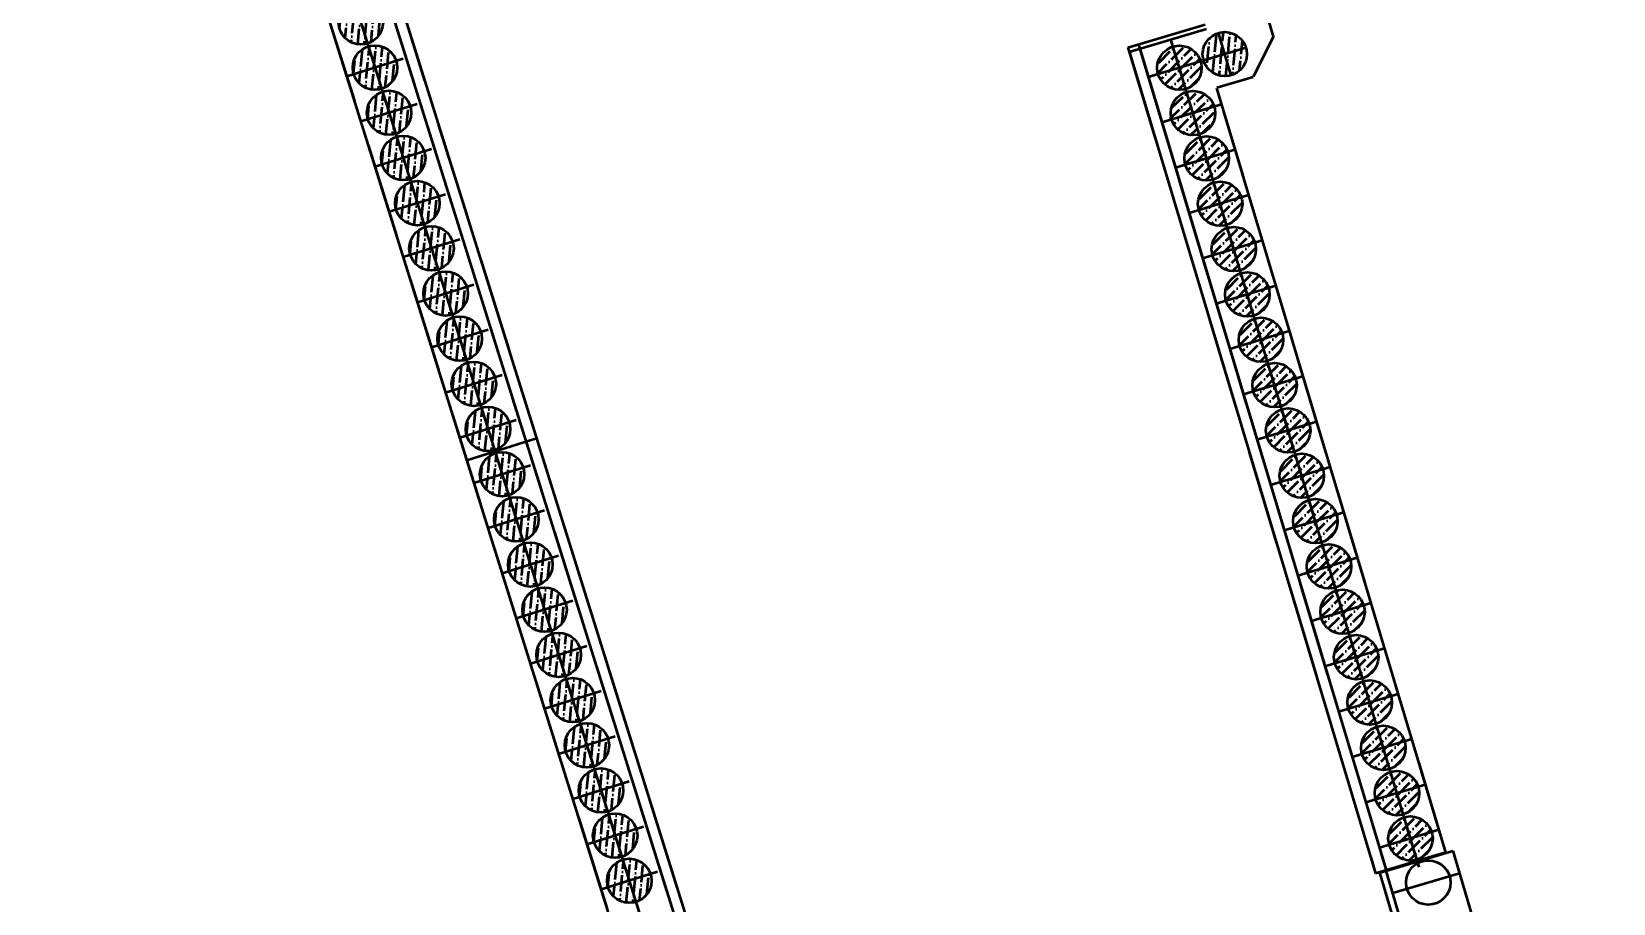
# Model space of a CAD drawing. Extents: x 9773 to 10136, y 10676 to 11757.
# Drawn here: x 10073.3 to 10126.7, y 10720.4 to 10749.9 of the extents above; entities that cross this region are included whole.
import ezdxf

# ---------------------------------------------------------------- set-up
doc = ezdxf.new("R2010")
doc.units = 0
for name, pattern in [('CONTI', [0]), ('DASHDOT', [1, 0.5, -0.25, 0, -0.25]), ('HIDDEN2', [4.7625, 3.175, -1.5875])]:
    doc.linetypes.add(name, pattern=pattern)
for name, color, linetype, lineweight in [('HATCH', 8, 'Continuous', 0), ('OSI', 3, 'DASHDOT', 9), ('SIZE', 142, 'Continuous', 9), ('ПС', 5, 'Continuous', 40)]:
    doc.layers.add(name, color=color, linetype=linetype, lineweight=lineweight)
doc.layers.add('HIDDEN', color=6, linetype='HIDDEN2')
doc.layers.add('PILE_HID', color=40, linetype='CONTI')
pattern_1 = [(84.5248107, (349.17557, -349.25795), (-0.1841256505, 0.408368934), [0.555625, -0.111125, 0, -0.111125])]
pattern_2 = [(84.5248107, (349.65302, -350.78505), (-0.1841256505, 0.408368934), [0.555625, -0.111125, 0, -0.111125])]
pattern_3 = [(84.5248107, (350.13048, -352.31216), (-0.1841256505, 0.408368934), [0.555625, -0.111125, 0, -0.111125])]
pattern_4 = [(84.5248107, (350.60793, -353.83926), (-0.1841256505, 0.408368934), [0.555625, -0.111125, 0, -0.111125])]
pattern_5 = [(84.5248107, (351.08538, -355.36636), (-0.1841256505, 0.408368934), [0.555625, -0.111125, 0, -0.111125])]
pattern_6 = [(84.5248107, (351.56284, -356.89346), (-0.1841256505, 0.408368934), [0.555625, -0.111125, 0, -0.111125])]
pattern_7 = [(84.5248107, (352.0403, -358.42056), (-0.1841256505, 0.408368934), [0.555625, -0.111125, 0, -0.111125])]
pattern_8 = [(84.5248107, (352.51774, -359.94766), (-0.1841256505, 0.408368934), [0.555625, -0.111125, 0, -0.111125])]
pattern_9 = [(84.5248107, (352.9952, -361.47476), (-0.1841256505, 0.408368934), [0.555625, -0.111125, 0, -0.111125])]
pattern_10 = [(84.5248107, (353.47265, -363.00187), (-0.1841256505, 0.408368934), [0.555625, -0.111125, 0, -0.111125])]
pattern_11 = [(84.5248107, (353.9501, -364.52897), (-0.1841256505, 0.408368934), [0.555625, -0.111125, 0, -0.111125])]
pattern_12 = [(84.5248107, (354.42755, -366.05607), (-0.1841256505, 0.408368934), [0.555625, -0.111125, 0, -0.111125])]
pattern_13 = [(84.5248107, (354.905, -367.58317), (-0.1841256505, 0.408368934), [0.555625, -0.111125, 0, -0.111125])]
pattern_14 = [(84.5248107, (355.38246, -369.11027), (-0.1841256505, 0.408368934), [0.555625, -0.111125, 0, -0.111125])]
pattern_15 = [(84.5248107, (355.85991, -370.63737), (-0.1841256505, 0.408368934), [0.555625, -0.111125, 0, -0.111125])]
pattern_16 = [(84.5248107, (356.33737, -372.16447), (-0.1841256505, 0.408368934), [0.555625, -0.111125, 0, -0.111125])]
pattern_17 = [(84.5248107, (356.81482, -373.69157), (-0.1841256505, 0.408368934), [0.555625, -0.111125, 0, -0.111125])]
pattern_18 = [(84.5248107, (357.29227, -375.21868), (-0.1841256505, 0.408368934), [0.555625, -0.111125, 0, -0.111125])]
pattern_19 = [(84.5248107, (357.76972, -376.74578), (-0.1841256505, 0.408368934), [0.555625, -0.111125, 0, -0.111125])]
pattern_20 = [(84.5248107, (358.24718, -378.27288), (-0.1841256505, 0.408368934), [0.555625, -0.111125, 0, -0.111125])]
pattern_21 = [(84.6902143, (9541.24557, -4174.13032), (-0.1853037764, 0.4078356922), [0.555625, -0.111125, 0, -0.111125])]
pattern_22 = [(45.1810139, (167.87268, -402.87476), (0.1164999106, 0.4325450407), [0.555625, -0.111125, 0, -0.111125])]
pattern_23 = [(45.1810139, (171.5477, -415.13584), (0.1164999106, 0.4325450407), [0.555625, -0.111125, 0, -0.111125])]
pattern_24 = [(45.1810139, (172.92584, -419.73375), (0.1164999106, 0.4325450407), [0.555625, -0.111125, 0, -0.111125])]

# ---------------------------------------------------------------- blocks, each defined once
blk = doc.blocks.new('45245242')
at = {"layer": 'HATCH', "lineweight": 50}
h = blk.add_hatch(dxfattribs=at)
h.set_pattern_fill('ANSI36', color=5, scale=0.07, angle=39.5248)
h.set_pattern_definition(pattern_1)
edge = h.paths.add_edge_path()
edge.add_arc((10084.424, 10750.218), 0.75, 0, 360)
h = blk.add_hatch(dxfattribs=at)
h.set_pattern_fill('ANSI36', color=5, scale=0.07, angle=39.5248)
h.set_pattern_definition(pattern_2)
edge = h.paths.add_edge_path()
edge.add_arc((10084.901, 10748.691), 0.75, 0, 360)
h = blk.add_hatch(dxfattribs=at)
h.set_pattern_fill('ANSI36', color=5, scale=0.07, angle=0.181)
h.set_pattern_definition([(45.1810139, (166.49454, -398.27685), (0.1164999106, 0.4325450407), [0.555625, -0.111125, 0, -0.111125])])
h.paths.add_polyline_path([(10111.802, 10749.383, 0.306578), (10111.333, 10748.685, 0.095507), (10111.387, 10748.406), (10112.083, 10748.687)])
h.paths.add_polyline_path([(10111.802, 10749.383), (10112.083, 10748.687), (10112.778, 10748.968, 0.414214)])
h.paths.add_polyline_path([(10112.833, 10748.69, 0.095507), (10112.778, 10748.968), (10112.083, 10748.687), (10112.364, 10747.992, 0.306578)])
h.paths.add_polyline_path([(10112.083, 10748.687), (10111.387, 10748.406, 0.414214), (10112.364, 10747.992)])
h = blk.add_hatch(dxfattribs=at)
h.set_pattern_fill('ANSI36', color=5, scale=0.07, angle=39.6902)
h.set_pattern_definition(pattern_21)
h.paths.add_polyline_path([(10113.385, 10749.86, -0.306578), (10114.193, 10749.626, -0.095507), (10114.329, 10749.377), (10113.615, 10749.147)])
h.paths.add_polyline_path([(10113.385, 10749.86), (10113.615, 10749.147), (10112.902, 10748.916, -0.414214)])
h.paths.add_polyline_path([(10113.038, 10748.668, -0.095507), (10112.902, 10748.916), (10113.615, 10749.147), (10113.846, 10748.433, -0.306578)])
h.paths.add_polyline_path([(10113.615, 10749.147), (10114.329, 10749.377, -0.414214), (10113.846, 10748.433)])
h = blk.add_hatch(dxfattribs=at)
h.set_pattern_fill('ANSI36', color=5, scale=0.07, angle=39.5248)
h.set_pattern_definition(pattern_3)
edge = h.paths.add_edge_path()
edge.add_arc((10085.379, 10747.164), 0.75, 0, 360)
h = blk.add_hatch(dxfattribs=at)
h.set_pattern_fill('ANSI36', color=5, scale=0.07, angle=-0.6982)
h.set_pattern_definition([(44.3017775, (-2.9632, -245.89346), (0.1231235838, 0.430706425), [0.555625, -0.111125, 0, -0.111125])])
h.paths.add_polyline_path([(10112.234, 10747.843, 0.306578), (10111.754, 10747.153, 0.095507), (10111.804, 10746.873), (10112.504, 10747.143)])
h.paths.add_polyline_path([(10112.234, 10747.843), (10112.504, 10747.143), (10113.203, 10747.414, 0.414214)])
h.paths.add_polyline_path([(10113.254, 10747.134, 0.095507), (10113.203, 10747.414), (10112.504, 10747.143), (10112.774, 10746.444, 0.306578)])
h.paths.add_polyline_path([(10112.504, 10747.143), (10111.804, 10746.873, 0.414214), (10112.774, 10746.444)])
h = blk.add_hatch(dxfattribs=at)
h.set_pattern_fill('ANSI36', color=5, scale=0.07, angle=39.5248)
h.set_pattern_definition(pattern_4)
edge = h.paths.add_edge_path()
edge.add_arc((10085.856, 10745.637), 0.75, 0, 360)
h = blk.add_hatch(dxfattribs=at)
h.set_pattern_fill('ANSI36', color=5, scale=0.07, angle=0.181)
h.set_pattern_definition([(45.1810139, (167.4133, -401.34212), (0.1164999106, 0.4325450407), [0.555625, -0.111125, 0, -0.111125])])
h.paths.add_polyline_path([(10112.721, 10746.317, 0.306578), (10112.252, 10745.62, 0.095507), (10112.306, 10745.341), (10113.002, 10745.622)])
h.paths.add_polyline_path([(10112.721, 10746.317), (10113.002, 10745.622), (10113.697, 10745.903, 0.414214)])
h.paths.add_polyline_path([(10113.752, 10745.624, 0.095507), (10113.697, 10745.903), (10113.002, 10745.622), (10113.283, 10744.927, 0.306578)])
h.paths.add_polyline_path([(10113.002, 10745.622), (10112.306, 10745.341, 0.414214), (10113.283, 10744.927)])
h = blk.add_hatch(dxfattribs=at)
h.set_pattern_fill('ANSI36', color=5, scale=0.07, angle=39.5248)
h.set_pattern_definition(pattern_5)
edge = h.paths.add_edge_path()
edge.add_arc((10086.334, 10744.109), 0.75, 0, 360)
h = blk.add_hatch(dxfattribs=at)
h.set_pattern_fill('ANSI36', color=5, scale=0.07, angle=0.181)
h.set_pattern_definition(pattern_22)
h.paths.add_polyline_path([(10113.18, 10744.785, 0.306578), (10112.711, 10744.087, 0.095507), (10112.766, 10743.808), (10113.461, 10744.089)])
h.paths.add_polyline_path([(10113.18, 10744.785), (10113.461, 10744.089), (10114.156, 10744.37, 0.414214)])
h.paths.add_polyline_path([(10114.211, 10744.092, 0.095507), (10114.156, 10744.37), (10113.461, 10744.089), (10113.742, 10743.394, 0.306578)])
h.paths.add_polyline_path([(10113.461, 10744.089), (10112.766, 10743.808, 0.414214), (10113.742, 10743.394)])
h = blk.add_hatch(dxfattribs=at)
h.set_pattern_fill('ANSI36', color=5, scale=0.07, angle=39.5248)
h.set_pattern_definition(pattern_6)
edge = h.paths.add_edge_path()
edge.add_arc((10086.811, 10742.582), 0.75, 0, 360)
h = blk.add_hatch(dxfattribs=at)
h.set_pattern_fill('ANSI36', color=5, scale=0.07, angle=0.181)
h.set_pattern_definition([(45.1810139, (168.33206, -404.4074), (0.1164999106, 0.4325450407), [0.555625, -0.111125, 0, -0.111125])])
h.paths.add_polyline_path([(10113.639, 10743.252, 0.306578), (10113.17, 10742.554, 0.095507), (10113.225, 10742.276), (10113.92, 10742.557)])
h.paths.add_polyline_path([(10113.639, 10743.252), (10113.92, 10742.557), (10114.616, 10742.838, 0.414214)])
h.paths.add_polyline_path([(10114.67, 10742.559, 0.095507), (10114.616, 10742.838), (10113.92, 10742.557), (10114.201, 10741.861, 0.306578)])
h.paths.add_polyline_path([(10113.92, 10742.557), (10113.225, 10742.276, 0.414214), (10114.201, 10741.861)])
h = blk.add_hatch(dxfattribs=at)
h.set_pattern_fill('ANSI36', color=5, scale=0.07, angle=39.5248)
h.set_pattern_definition(pattern_7)
edge = h.paths.add_edge_path()
edge.add_arc((10087.288, 10741.055), 0.75, 0, 360)
h = blk.add_hatch(dxfattribs=at)
h.set_pattern_fill('ANSI36', color=5, scale=0.07, angle=0.181)
h.set_pattern_definition([(45.1810139, (168.79145, -405.94002), (0.1164999106, 0.4325450407), [0.555625, -0.111125, 0, -0.111125])])
h.paths.add_polyline_path([(10114.099, 10741.719, 0.306578), (10113.63, 10741.022, 0.095507), (10113.684, 10740.743), (10114.38, 10741.024)])
h.paths.add_polyline_path([(10114.099, 10741.719), (10114.38, 10741.024), (10115.075, 10741.305, 0.414214)])
h.paths.add_polyline_path([(10115.13, 10741.026, 0.095507), (10115.075, 10741.305), (10114.38, 10741.024), (10114.661, 10740.329, 0.306578)])
h.paths.add_polyline_path([(10114.38, 10741.024), (10113.684, 10740.743, 0.414214), (10114.661, 10740.329)])
h = blk.add_hatch(dxfattribs=at)
h.set_pattern_fill('ANSI36', color=5, scale=0.07, angle=39.5248)
h.set_pattern_definition(pattern_8)
edge = h.paths.add_edge_path()
edge.add_arc((10087.766, 10739.528), 0.75, 0, 360)
h = blk.add_hatch(dxfattribs=at)
h.set_pattern_fill('ANSI36', color=5, scale=0.07, angle=0.181)
h.set_pattern_definition([(45.1810139, (169.2508, -407.47266), (0.1164999106, 0.4325450407), [0.555625, -0.111125, 0, -0.111125])])
h.paths.add_polyline_path([(10114.558, 10740.187, 0.306578), (10114.089, 10739.489, 0.095507), (10114.144, 10739.21), (10114.839, 10739.491)])
h.paths.add_polyline_path([(10114.558, 10740.187), (10114.839, 10739.491), (10115.534, 10739.772, 0.414214)])
h.paths.add_polyline_path([(10115.589, 10739.494, 0.095507), (10115.534, 10739.772), (10114.839, 10739.491), (10115.12, 10738.796, 0.306578)])
h.paths.add_polyline_path([(10114.839, 10739.491), (10114.144, 10739.21, 0.414214), (10115.12, 10738.796)])
h = blk.add_hatch(dxfattribs=at)
h.set_pattern_fill('ANSI36', color=5, scale=0.07, angle=39.5248)
h.set_pattern_definition(pattern_9)
edge = h.paths.add_edge_path()
edge.add_arc((10088.243, 10738.001), 0.75, 0, 360)
h = blk.add_hatch(dxfattribs=at)
h.set_pattern_fill('ANSI36', color=5, scale=0.07, angle=0.181)
h.set_pattern_definition([(45.1810139, (169.7102, -409.0053), (0.1164999106, 0.4325450407), [0.555625, -0.111125, 0, -0.111125])])
h.paths.add_polyline_path([(10115.017, 10738.654, 0.306578), (10114.548, 10737.956, 0.095507), (10114.603, 10737.678), (10115.298, 10737.959)])
h.paths.add_polyline_path([(10115.017, 10738.654), (10115.298, 10737.959), (10115.994, 10738.24, 0.414214)])
h.paths.add_polyline_path([(10116.048, 10737.961, 0.095507), (10115.994, 10738.24), (10115.298, 10737.959), (10115.579, 10737.263, 0.306578)])
h.paths.add_polyline_path([(10115.298, 10737.959), (10114.603, 10737.678, 0.414214), (10115.579, 10737.263)])
h = blk.add_hatch(dxfattribs=at)
h.set_pattern_fill('ANSI36', color=5, scale=0.07, angle=39.5248)
h.set_pattern_definition(pattern_10)
edge = h.paths.add_edge_path()
edge.add_arc((10088.721, 10736.474), 0.75, 0, 360)
h = blk.add_hatch(dxfattribs=at)
h.set_pattern_fill('ANSI36', color=5, scale=0.07, angle=0.181)
h.set_pattern_definition([(45.1810139, (170.16957, -410.53793), (0.1164999106, 0.4325450407), [0.555625, -0.111125, 0, -0.111125])])
h.paths.add_polyline_path([(10115.477, 10737.122, 0.306578), (10115.008, 10736.424, 0.095507), (10115.062, 10736.145), (10115.758, 10736.426)])
h.paths.add_polyline_path([(10115.477, 10737.122), (10115.758, 10736.426), (10116.453, 10736.707, 0.414214)])
h.paths.add_polyline_path([(10116.508, 10736.429, 0.095507), (10116.453, 10736.707), (10115.758, 10736.426), (10116.039, 10735.731, 0.306578)])
h.paths.add_polyline_path([(10115.758, 10736.426), (10115.062, 10736.145, 0.414214), (10116.039, 10735.731)])
h = blk.add_hatch(dxfattribs=at)
h.set_pattern_fill('ANSI36', color=5, scale=0.07, angle=39.5248)
h.set_pattern_definition(pattern_11)
edge = h.paths.add_edge_path()
edge.add_arc((10089.198, 10734.947), 0.75, 0, 360)
h = blk.add_hatch(dxfattribs=at)
h.set_pattern_fill('ANSI36', color=5, scale=0.07, angle=0.181)
h.set_pattern_definition([(45.1810139, (170.62894, -412.07057), (0.1164999106, 0.4325450407), [0.555625, -0.111125, 0, -0.111125])])
h.paths.add_polyline_path([(10115.936, 10735.589, 0.306578), (10115.467, 10734.891, 0.095507), (10115.522, 10734.613), (10116.217, 10734.894)])
h.paths.add_polyline_path([(10115.936, 10735.589), (10116.217, 10734.894), (10116.913, 10735.174, 0.414214)])
h.paths.add_polyline_path([(10116.967, 10734.896, 0.095507), (10116.913, 10735.174), (10116.217, 10734.894), (10116.498, 10734.198, 0.306578)])
h.paths.add_polyline_path([(10116.217, 10734.894), (10115.522, 10734.613, 0.414214), (10116.498, 10734.198)])
h = blk.add_hatch(dxfattribs=at)
h.set_pattern_fill('ANSI36', color=5, scale=0.07, angle=39.5248)
h.set_pattern_definition(pattern_12)
edge = h.paths.add_edge_path()
edge.add_arc((10089.676, 10733.42), 0.75, 0, 360)
h = blk.add_hatch(dxfattribs=at)
h.set_pattern_fill('ANSI36', color=5, scale=0.07, angle=0.181)
h.set_pattern_definition([(45.1810139, (171.08832, -413.6032), (0.1164999106, 0.4325450407), [0.555625, -0.111125, 0, -0.111125])])
h.paths.add_polyline_path([(10116.396, 10734.056, 0.306578), (10115.927, 10733.358, 0.095507), (10115.981, 10733.08), (10116.677, 10733.361)])
h.paths.add_polyline_path([(10116.396, 10734.056), (10116.677, 10733.361), (10117.372, 10733.642, 0.414214)])
h.paths.add_polyline_path([(10117.427, 10733.363, 0.095507), (10117.372, 10733.642), (10116.677, 10733.361), (10116.958, 10732.665, 0.306578)])
h.paths.add_polyline_path([(10116.677, 10733.361), (10115.981, 10733.08, 0.414214), (10116.958, 10732.665)])
h = blk.add_hatch(dxfattribs=at)
h.set_pattern_fill('ANSI36', color=5, scale=0.07, angle=39.5248)
h.set_pattern_definition(pattern_13)
edge = h.paths.add_edge_path()
edge.add_arc((10090.153, 10731.893), 0.75, 0, 360)
h = blk.add_hatch(dxfattribs=at)
h.set_pattern_fill('ANSI36', color=5, scale=0.07, angle=0.181)
h.set_pattern_definition(pattern_23)
h.paths.add_polyline_path([(10116.855, 10732.524, 0.306578), (10116.386, 10731.826, 0.095507), (10116.441, 10731.547), (10117.136, 10731.828)])
h.paths.add_polyline_path([(10116.855, 10732.524), (10117.136, 10731.828), (10117.831, 10732.109, 0.414214)])
h.paths.add_polyline_path([(10117.886, 10731.831, 0.095507), (10117.831, 10732.109), (10117.136, 10731.828), (10117.417, 10731.133, 0.306578)])
h.paths.add_polyline_path([(10117.136, 10731.828), (10116.441, 10731.547, 0.414214), (10117.417, 10731.133)])
h = blk.add_hatch(dxfattribs=at)
h.set_pattern_fill('ANSI36', color=5, scale=0.07, angle=39.5248)
h.set_pattern_definition(pattern_14)
edge = h.paths.add_edge_path()
edge.add_arc((10090.631, 10730.366), 0.75, 0, 360)
h = blk.add_hatch(dxfattribs=at)
h.set_pattern_fill('ANSI36', color=5, scale=0.07, angle=0.181)
h.set_pattern_definition([(45.1810139, (172.00708, -416.66848), (0.1164999106, 0.4325450407), [0.555625, -0.111125, 0, -0.111125])])
h.paths.add_polyline_path([(10117.314, 10730.991, 0.306578), (10116.845, 10730.293, 0.095507), (10116.9, 10730.015), (10117.595, 10730.296)])
h.paths.add_polyline_path([(10117.314, 10730.991), (10117.595, 10730.296), (10118.291, 10730.577, 0.414214)])
h.paths.add_polyline_path([(10118.345, 10730.298, 0.095507), (10118.291, 10730.577), (10117.595, 10730.296), (10117.876, 10729.6, 0.306578)])
h.paths.add_polyline_path([(10117.595, 10730.296), (10116.9, 10730.015, 0.414214), (10117.876, 10729.6)])
h = blk.add_hatch(dxfattribs=at)
h.set_pattern_fill('ANSI36', color=5, scale=0.07, angle=39.5248)
h.set_pattern_definition(pattern_15)
edge = h.paths.add_edge_path()
edge.add_arc((10091.108, 10728.838), 0.75, 0, 360)
h = blk.add_hatch(dxfattribs=at)
h.set_pattern_fill('ANSI36', color=5, scale=0.07, angle=0.181)
h.set_pattern_definition([(45.1810139, (172.46646, -418.20111), (0.1164999106, 0.4325450407), [0.555625, -0.111125, 0, -0.111125])])
h.paths.add_polyline_path([(10117.774, 10729.458, 0.306578), (10117.305, 10728.761, 0.095507), (10117.359, 10728.482), (10118.055, 10728.763)])
h.paths.add_polyline_path([(10117.774, 10729.458), (10118.055, 10728.763), (10118.75, 10729.044, 0.414214)])
h.paths.add_polyline_path([(10118.805, 10728.765, 0.095507), (10118.75, 10729.044), (10118.055, 10728.763), (10118.336, 10728.068, 0.306578)])
h.paths.add_polyline_path([(10118.055, 10728.763), (10117.359, 10728.482, 0.414214), (10118.336, 10728.068)])
h = blk.add_hatch(dxfattribs=at)
h.set_pattern_fill('ANSI36', color=5, scale=0.07, angle=39.5248)
h.set_pattern_definition(pattern_16)
edge = h.paths.add_edge_path()
edge.add_arc((10091.586, 10727.311), 0.75, 0, 360)
h = blk.add_hatch(dxfattribs=at)
h.set_pattern_fill('ANSI36', color=5, scale=0.07, angle=0.181)
h.set_pattern_definition(pattern_24)
h.paths.add_polyline_path([(10118.233, 10727.926, 0.306578), (10117.764, 10727.228, 0.095507), (10117.819, 10726.949), (10118.514, 10727.23)])
h.paths.add_polyline_path([(10118.233, 10727.926), (10118.514, 10727.23), (10119.209, 10727.511, 0.414214)])
h.paths.add_polyline_path([(10119.264, 10727.233, 0.095507), (10119.209, 10727.511), (10118.514, 10727.23), (10118.795, 10726.535, 0.306578)])
h.paths.add_polyline_path([(10118.514, 10727.23), (10117.819, 10726.949, 0.414214), (10118.795, 10726.535)])
h = blk.add_hatch(dxfattribs=at)
h.set_pattern_fill('ANSI36', color=5, scale=0.07, angle=39.5248)
h.set_pattern_definition(pattern_17)
edge = h.paths.add_edge_path()
edge.add_arc((10092.063, 10725.784), 0.75, 0, 360)
h = blk.add_hatch(dxfattribs=at)
h.set_pattern_fill('ANSI36', color=5, scale=0.07, angle=0.181)
h.set_pattern_definition([(45.1810139, (173.38523, -421.26638), (0.1164999106, 0.4325450407), [0.555625, -0.111125, 0, -0.111125])])
h.paths.add_polyline_path([(10118.692, 10726.393, 0.306578), (10118.223, 10725.695, 0.095507), (10118.278, 10725.417), (10118.973, 10725.698)])
h.paths.add_polyline_path([(10118.692, 10726.393), (10118.973, 10725.698), (10119.669, 10725.979, 0.414214)])
h.paths.add_polyline_path([(10119.723, 10725.7, 0.095507), (10119.669, 10725.979), (10118.973, 10725.698), (10119.254, 10725.002, 0.306578)])
h.paths.add_polyline_path([(10118.973, 10725.698), (10118.278, 10725.417, 0.414214), (10119.254, 10725.002)])
h = blk.add_hatch(dxfattribs=at)
h.set_pattern_fill('ANSI36', color=5, scale=0.07, angle=39.5248)
h.set_pattern_definition(pattern_18)
edge = h.paths.add_edge_path()
edge.add_arc((10092.54, 10724.257), 0.75, 0, 360)
h = blk.add_hatch(dxfattribs=at)
h.set_pattern_fill('ANSI36', color=5, scale=0.07, angle=0.181)
h.set_pattern_definition([(45.1810139, (173.84461, -422.79901), (0.1164999106, 0.4325450407), [0.555625, -0.111125, 0, -0.111125])])
h.paths.add_polyline_path([(10119.152, 10724.86, 0.306578), (10118.683, 10724.163, 0.095507), (10118.737, 10723.884), (10119.433, 10724.165)])
h.paths.add_polyline_path([(10119.152, 10724.86), (10119.433, 10724.165), (10120.128, 10724.446, 0.414214)])
h.paths.add_polyline_path([(10120.183, 10724.167, 0.095507), (10120.128, 10724.446), (10119.433, 10724.165), (10119.714, 10723.47, 0.306578)])
h.paths.add_polyline_path([(10119.433, 10724.165), (10118.737, 10723.884, 0.414214), (10119.714, 10723.47)])
h = blk.add_hatch(dxfattribs=at)
h.set_pattern_fill('ANSI36', color=5, scale=0.07, angle=39.5248)
h.set_pattern_definition(pattern_19)
edge = h.paths.add_edge_path()
edge.add_arc((10093.018, 10722.73), 0.75, 0, 360)
h = blk.add_hatch(dxfattribs=at)
h.set_pattern_fill('ANSI36', color=5, scale=0.07, angle=0.181)
h.set_pattern_definition([(45.1810139, (174.304, -424.33165), (0.1164999106, 0.4325450407), [0.555625, -0.111125, 0, -0.111125])])
h.paths.add_polyline_path([(10119.611, 10723.328, 0.306578), (10119.142, 10722.63, 0.095507), (10119.197, 10722.351), (10119.892, 10722.632)])
h.paths.add_polyline_path([(10119.611, 10723.328), (10119.892, 10722.632), (10120.588, 10722.913, 0.414214)])
h.paths.add_polyline_path([(10120.642, 10722.635, 0.095507), (10120.588, 10722.913), (10119.892, 10722.632), (10120.173, 10721.937, 0.306578)])
h.paths.add_polyline_path([(10119.892, 10722.632), (10119.197, 10722.351, 0.414214), (10120.173, 10721.937)])
h = blk.add_hatch(dxfattribs=at)
h.set_pattern_fill('ANSI36', color=5, scale=0.07, angle=39.5248)
h.set_pattern_definition(pattern_20)
edge = h.paths.add_edge_path()
edge.add_arc((10093.495, 10721.203), 0.75, 0, 360)
at = {"layer": 'HIDDEN', "color": 5, "lineweight": 50}
for p, q in [((10115.262, 10749.739), (10113.958, 10754.139)), ((10085.279, 10751.17), (10097.004, 10713.666)), ((10085.632, 10751.28), (10097.357, 10713.776)), ((10083.258, 10750.596), (10094.992, 10713.066)), ((10110.343, 10749.371), (10112.952, 10750.144)), ((10110.698, 10749.476), (10119.065, 10721.56)), ((10115.262, 10749.739), (10114.57, 10748.381)), ((10110.343, 10749.371), (10118.711, 10721.454)), ((10113.352, 10748.02), (10114.57, 10748.381)), ((10113.332, 10748.002), (10121.077, 10722.163)), ((10090.363, 10736.149), (10088.005, 10735.412)), ((10121.077, 10722.163), (10118.711, 10721.454))]:
    blk.add_line(p, q, dxfattribs=at)
at = {"layer": 'OSI', "color": 5, "lineweight": 50, "ltscale": 3}
for p, q in [((10120.181, 10721.669), (10111.796, 10749.645)), ((10113.831, 10748.428), (10113.4, 10749.865)), ((10114.334, 10749.362), (10111.029, 10748.371)), ((10113.5, 10747.442), (10111.489, 10746.839)), ((10113.959, 10745.909), (10111.948, 10745.306)), ((10114.419, 10744.376), (10112.407, 10743.774)), ((10114.878, 10742.844), (10112.867, 10742.241)), ((10115.338, 10741.311), (10113.326, 10740.708)), ((10115.797, 10739.779), (10113.785, 10739.176)), ((10116.256, 10738.246), (10114.245, 10737.643)), ((10116.716, 10736.713), (10114.704, 10736.11)), ((10117.175, 10735.181), (10115.164, 10734.578)), ((10117.634, 10733.648), (10115.623, 10733.045)), ((10118.094, 10732.115), (10116.082, 10731.512)), ((10118.553, 10730.583), (10116.542, 10729.98)), ((10119.013, 10729.05), (10117.001, 10728.447)), ((10119.472, 10727.517), (10117.461, 10726.915)), ((10119.931, 10725.985), (10117.92, 10725.382)), ((10120.391, 10724.452), (10118.379, 10723.849)), ((10120.85, 10722.92), (10118.839, 10722.317))]:
    blk.add_line(p, q, dxfattribs=at)
at = {"layer": 'OSI', "color": 5, "lineweight": 50, "ltscale": 10}
for p, q in [((10085.856, 10748.989), (10083.947, 10748.393)), ((10086.333, 10747.461), (10084.424, 10746.866)), ((10086.811, 10745.934), (10084.901, 10745.339)), ((10087.288, 10744.407), (10085.379, 10743.812)), ((10087.766, 10742.88), (10085.856, 10742.285)), ((10088.243, 10741.353), (10086.334, 10740.757)), ((10088.721, 10739.826), (10086.811, 10739.23)), ((10089.198, 10738.299), (10087.289, 10737.703)), ((10089.675, 10736.772), (10087.766, 10736.176)), ((10090.153, 10735.245), (10088.244, 10734.649)), ((10090.63, 10733.718), (10088.721, 10733.122)), ((10091.108, 10732.19), (10089.199, 10731.595)), ((10091.585, 10730.663), (10089.676, 10730.068)), ((10092.063, 10729.136), (10090.153, 10728.541)), ((10092.54, 10727.609), (10090.631, 10727.014)), ((10093.018, 10726.082), (10091.108, 10725.486)), ((10093.495, 10724.555), (10091.586, 10723.959)), ((10093.973, 10723.028), (10092.063, 10722.432)), ((10094.45, 10721.501), (10092.541, 10720.905))]:
    blk.add_line(p, q, dxfattribs=at)
at = {"layer": 'OSI', "color": 5, "lineweight": 50, "ltscale": 100}
blk.add_lwpolyline([(10073.301, 10793.611), (10076.115, 10783.526), (10084.221, 10750.866), (10095.96, 10713.318)], dxfattribs=at)
at = {"layer": 'OSI', "color": 5, "lineweight": 50}
blk.add_lwpolyline([(10073.301, 10793.611), (10076.115, 10783.526), (10084.221, 10750.866), (10095.96, 10713.318)], dxfattribs=at)
at = {"layer": 'PILE_HID', "color": 5, "lineweight": 50, "ltscale": 100}
for centre in [(10084.424, 10750.218), (10084.901, 10748.691), (10112.083, 10748.687), (10113.615, 10749.147), (10085.379, 10747.164), (10112.542, 10747.155), (10085.856, 10745.637), (10113.002, 10745.622), (10086.334, 10744.109), (10113.461, 10744.089), (10086.811, 10742.582), (10113.92, 10742.557), (10087.288, 10741.055), (10114.38, 10741.024), (10087.766, 10739.528), (10114.839, 10739.491), (10088.243, 10738.001), (10115.298, 10737.959), (10088.721, 10736.474), (10115.758, 10736.426), (10089.198, 10734.947), (10116.217, 10734.894), (10089.676, 10733.42), (10116.677, 10733.361), (10090.153, 10731.893), (10117.136, 10731.828), (10090.631, 10730.366), (10117.595, 10730.296), (10091.108, 10728.838), (10118.055, 10728.763), (10091.586, 10727.311), (10118.514, 10727.23), (10092.063, 10725.784), (10118.973, 10725.698), (10092.54, 10724.257), (10119.433, 10724.165), (10093.018, 10722.73), (10119.892, 10722.632), (10093.495, 10721.203)]:
    blk.add_circle(centre, 0.75, dxfattribs=at)

msp = doc.modelspace()

# ---------------------------------------------------------------- hatches: boundary and pattern name
at = {"layer": 'ПС', "lineweight": 50}
h = msp.add_hatch(dxfattribs=at)
h.set_pattern_fill('ANSI36', color=5, scale=0.07, angle=39.5248)
h.set_pattern_definition(pattern_1)
edge = h.paths.add_edge_path()
edge.add_arc((10084.424, 10750.218), 0.75, 0, 360)
h = msp.add_hatch(dxfattribs=at)
h.set_pattern_fill('ANSI36', color=5, scale=0.07, angle=39.5248)
h.set_pattern_definition(pattern_2)
edge = h.paths.add_edge_path()
edge.add_arc((10084.901, 10748.691), 0.75, 0, 360)
h = msp.add_hatch(dxfattribs=at)
h.set_pattern_fill('ANSI36', color=5, scale=0.07, angle=0.181)
h.set_pattern_definition([(45.1810139, (166.49454, -398.27685), (0.1164999106, 0.4325450407), [0.555625, -0.111125, 0, -0.111125])])
h.paths.add_polyline_path([(10111.802, 10749.383, 0.306578), (10111.333, 10748.685, 0.095507), (10111.387, 10748.406), (10112.083, 10748.687)])
h.paths.add_polyline_path([(10111.802, 10749.383), (10112.083, 10748.687), (10112.778, 10748.968, 0.414214)])
h.paths.add_polyline_path([(10112.833, 10748.69, 0.095507), (10112.778, 10748.968), (10112.083, 10748.687), (10112.364, 10747.992, 0.306578)])
h.paths.add_polyline_path([(10112.083, 10748.687), (10111.387, 10748.406, 0.414214), (10112.364, 10747.992)])
h = msp.add_hatch(dxfattribs=at)
h.set_pattern_fill('ANSI36', color=5, scale=0.07, angle=39.6902)
h.set_pattern_definition(pattern_21)
h.paths.add_polyline_path([(10113.385, 10749.86, -0.306578), (10114.193, 10749.626, -0.095507), (10114.329, 10749.377), (10113.615, 10749.147)])
h.paths.add_polyline_path([(10113.385, 10749.86), (10113.615, 10749.147), (10112.902, 10748.916, -0.414214)])
h.paths.add_polyline_path([(10113.038, 10748.668, -0.095507), (10112.902, 10748.916), (10113.615, 10749.147), (10113.846, 10748.433, -0.306578)])
h.paths.add_polyline_path([(10113.615, 10749.147), (10114.329, 10749.377, -0.414214), (10113.846, 10748.433)])
h = msp.add_hatch(dxfattribs=at)
h.set_pattern_fill('ANSI36', color=5, scale=0.07, angle=39.5248)
h.set_pattern_definition(pattern_3)
edge = h.paths.add_edge_path()
edge.add_arc((10085.379, 10747.164), 0.75, 0, 360)
h = msp.add_hatch(dxfattribs=at)
h.set_pattern_fill('ANSI36', color=5, scale=0.07, angle=-0.6982)
h.set_pattern_definition([(44.3017775, (-2.9632, -245.89346), (0.1231235838, 0.430706425), [0.555625, -0.111125, 0, -0.111125])])
h.paths.add_polyline_path([(10112.234, 10747.843, 0.306578), (10111.754, 10747.153, 0.095507), (10111.804, 10746.873), (10112.504, 10747.143)])
h.paths.add_polyline_path([(10112.234, 10747.843), (10112.504, 10747.143), (10113.203, 10747.414, 0.414214)])
h.paths.add_polyline_path([(10113.254, 10747.134, 0.095507), (10113.203, 10747.414), (10112.504, 10747.143), (10112.774, 10746.444, 0.306578)])
h.paths.add_polyline_path([(10112.504, 10747.143), (10111.804, 10746.873, 0.414214), (10112.774, 10746.444)])
h = msp.add_hatch(dxfattribs=at)
h.set_pattern_fill('ANSI36', color=5, scale=0.07, angle=39.5248)
h.set_pattern_definition(pattern_4)
edge = h.paths.add_edge_path()
edge.add_arc((10085.856, 10745.637), 0.75, 0, 360)
h = msp.add_hatch(dxfattribs=at)
h.set_pattern_fill('ANSI36', color=5, scale=0.07, angle=0.181)
h.set_pattern_definition([(45.1810139, (167.4133, -401.34212), (0.1164999106, 0.4325450407), [0.555625, -0.111125, 0, -0.111125])])
h.paths.add_polyline_path([(10112.721, 10746.317, 0.306578), (10112.252, 10745.62, 0.095507), (10112.306, 10745.341), (10113.002, 10745.622)])
h.paths.add_polyline_path([(10112.721, 10746.317), (10113.002, 10745.622), (10113.697, 10745.903, 0.414214)])
h.paths.add_polyline_path([(10113.752, 10745.624, 0.095507), (10113.697, 10745.903), (10113.002, 10745.622), (10113.283, 10744.927, 0.306578)])
h.paths.add_polyline_path([(10113.002, 10745.622), (10112.306, 10745.341, 0.414214), (10113.283, 10744.927)])
h = msp.add_hatch(dxfattribs=at)
h.set_pattern_fill('ANSI36', color=5, scale=0.07, angle=39.5248)
h.set_pattern_definition(pattern_5)
edge = h.paths.add_edge_path()
edge.add_arc((10086.334, 10744.109), 0.75, 0, 360)
h = msp.add_hatch(dxfattribs=at)
h.set_pattern_fill('ANSI36', color=5, scale=0.07, angle=0.181)
h.set_pattern_definition(pattern_22)
h.paths.add_polyline_path([(10113.18, 10744.785, 0.306578), (10112.711, 10744.087, 0.095507), (10112.766, 10743.808), (10113.461, 10744.089)])
h.paths.add_polyline_path([(10113.18, 10744.785), (10113.461, 10744.089), (10114.156, 10744.37, 0.414214)])
h.paths.add_polyline_path([(10114.211, 10744.092, 0.095507), (10114.156, 10744.37), (10113.461, 10744.089), (10113.742, 10743.394, 0.306578)])
h.paths.add_polyline_path([(10113.461, 10744.089), (10112.766, 10743.808, 0.414214), (10113.742, 10743.394)])
h = msp.add_hatch(dxfattribs=at)
h.set_pattern_fill('ANSI36', color=5, scale=0.07, angle=39.5248)
h.set_pattern_definition(pattern_6)
edge = h.paths.add_edge_path()
edge.add_arc((10086.811, 10742.582), 0.75, 0, 360)
h = msp.add_hatch(dxfattribs=at)
h.set_pattern_fill('ANSI36', color=5, scale=0.07, angle=0.181)
h.set_pattern_definition([(45.1810139, (168.33206, -404.4074), (0.1164999106, 0.4325450407), [0.555625, -0.111125, 0, -0.111125])])
h.paths.add_polyline_path([(10113.639, 10743.252, 0.306578), (10113.17, 10742.554, 0.095507), (10113.225, 10742.276), (10113.92, 10742.557)])
h.paths.add_polyline_path([(10113.639, 10743.252), (10113.92, 10742.557), (10114.616, 10742.838, 0.414214)])
h.paths.add_polyline_path([(10114.67, 10742.559, 0.095507), (10114.616, 10742.838), (10113.92, 10742.557), (10114.201, 10741.861, 0.306578)])
h.paths.add_polyline_path([(10113.92, 10742.557), (10113.225, 10742.276, 0.414214), (10114.201, 10741.861)])
h = msp.add_hatch(dxfattribs=at)
h.set_pattern_fill('ANSI36', color=5, scale=0.07, angle=39.5248)
h.set_pattern_definition(pattern_7)
edge = h.paths.add_edge_path()
edge.add_arc((10087.288, 10741.055), 0.75, 0, 360)
h = msp.add_hatch(dxfattribs=at)
h.set_pattern_fill('ANSI36', color=5, scale=0.07, angle=0.181)
h.set_pattern_definition([(45.1810139, (168.79145, -405.94002), (0.1164999106, 0.4325450407), [0.555625, -0.111125, 0, -0.111125])])
h.paths.add_polyline_path([(10114.099, 10741.719, 0.306578), (10113.63, 10741.022, 0.095507), (10113.684, 10740.743), (10114.38, 10741.024)])
h.paths.add_polyline_path([(10114.099, 10741.719), (10114.38, 10741.024), (10115.075, 10741.305, 0.414214)])
h.paths.add_polyline_path([(10115.13, 10741.026, 0.095507), (10115.075, 10741.305), (10114.38, 10741.024), (10114.661, 10740.329, 0.306578)])
h.paths.add_polyline_path([(10114.38, 10741.024), (10113.684, 10740.743, 0.414214), (10114.661, 10740.329)])
h = msp.add_hatch(dxfattribs=at)
h.set_pattern_fill('ANSI36', color=5, scale=0.07, angle=39.5248)
h.set_pattern_definition(pattern_8)
edge = h.paths.add_edge_path()
edge.add_arc((10087.766, 10739.528), 0.75, 0, 360)
h = msp.add_hatch(dxfattribs=at)
h.set_pattern_fill('ANSI36', color=5, scale=0.07, angle=0.181)
h.set_pattern_definition([(45.1810139, (169.2508, -407.47266), (0.1164999106, 0.4325450407), [0.555625, -0.111125, 0, -0.111125])])
h.paths.add_polyline_path([(10114.558, 10740.187, 0.306578), (10114.089, 10739.489, 0.095507), (10114.144, 10739.21), (10114.839, 10739.491)])
h.paths.add_polyline_path([(10114.558, 10740.187), (10114.839, 10739.491), (10115.534, 10739.772, 0.414214)])
h.paths.add_polyline_path([(10115.589, 10739.494, 0.095507), (10115.534, 10739.772), (10114.839, 10739.491), (10115.12, 10738.796, 0.306578)])
h.paths.add_polyline_path([(10114.839, 10739.491), (10114.144, 10739.21, 0.414214), (10115.12, 10738.796)])
h = msp.add_hatch(dxfattribs=at)
h.set_pattern_fill('ANSI36', color=5, scale=0.07, angle=39.5248)
h.set_pattern_definition(pattern_9)
edge = h.paths.add_edge_path()
edge.add_arc((10088.243, 10738.001), 0.75, 0, 360)
h = msp.add_hatch(dxfattribs=at)
h.set_pattern_fill('ANSI36', color=5, scale=0.07, angle=0.181)
h.set_pattern_definition([(45.1810139, (169.7102, -409.0053), (0.1164999106, 0.4325450407), [0.555625, -0.111125, 0, -0.111125])])
h.paths.add_polyline_path([(10115.017, 10738.654, 0.306578), (10114.548, 10737.956, 0.095507), (10114.603, 10737.678), (10115.298, 10737.959)])
h.paths.add_polyline_path([(10115.017, 10738.654), (10115.298, 10737.959), (10115.994, 10738.24, 0.414214)])
h.paths.add_polyline_path([(10116.048, 10737.961, 0.095507), (10115.994, 10738.24), (10115.298, 10737.959), (10115.579, 10737.263, 0.306578)])
h.paths.add_polyline_path([(10115.298, 10737.959), (10114.603, 10737.678, 0.414214), (10115.579, 10737.263)])
h = msp.add_hatch(dxfattribs=at)
h.set_pattern_fill('ANSI36', color=5, scale=0.07, angle=39.5248)
h.set_pattern_definition(pattern_10)
edge = h.paths.add_edge_path()
edge.add_arc((10088.721, 10736.474), 0.75, 0, 360)
h = msp.add_hatch(dxfattribs=at)
h.set_pattern_fill('ANSI36', color=5, scale=0.07, angle=0.181)
h.set_pattern_definition([(45.1810139, (170.16957, -410.53793), (0.1164999106, 0.4325450407), [0.555625, -0.111125, 0, -0.111125])])
h.paths.add_polyline_path([(10115.477, 10737.122, 0.306578), (10115.008, 10736.424, 0.095507), (10115.062, 10736.145), (10115.758, 10736.426)])
h.paths.add_polyline_path([(10115.477, 10737.122), (10115.758, 10736.426), (10116.453, 10736.707, 0.414214)])
h.paths.add_polyline_path([(10116.508, 10736.429, 0.095507), (10116.453, 10736.707), (10115.758, 10736.426), (10116.039, 10735.731, 0.306578)])
h.paths.add_polyline_path([(10115.758, 10736.426), (10115.062, 10736.145, 0.414214), (10116.039, 10735.731)])
h = msp.add_hatch(dxfattribs=at)
h.set_pattern_fill('ANSI36', color=5, scale=0.07, angle=39.5248)
h.set_pattern_definition(pattern_11)
edge = h.paths.add_edge_path()
edge.add_arc((10089.198, 10734.947), 0.75, 0, 360)
h = msp.add_hatch(dxfattribs=at)
h.set_pattern_fill('ANSI36', color=5, scale=0.07, angle=0.181)
h.set_pattern_definition([(45.1810139, (170.62894, -412.07057), (0.1164999106, 0.4325450407), [0.555625, -0.111125, 0, -0.111125])])
h.paths.add_polyline_path([(10115.936, 10735.589, 0.306578), (10115.467, 10734.891, 0.095507), (10115.522, 10734.613), (10116.217, 10734.894)])
h.paths.add_polyline_path([(10115.936, 10735.589), (10116.217, 10734.894), (10116.913, 10735.174, 0.414214)])
h.paths.add_polyline_path([(10116.967, 10734.896, 0.095507), (10116.913, 10735.174), (10116.217, 10734.894), (10116.498, 10734.198, 0.306578)])
h.paths.add_polyline_path([(10116.217, 10734.894), (10115.522, 10734.613, 0.414214), (10116.498, 10734.198)])
h = msp.add_hatch(dxfattribs=at)
h.set_pattern_fill('ANSI36', color=5, scale=0.07, angle=39.5248)
h.set_pattern_definition(pattern_12)
edge = h.paths.add_edge_path()
edge.add_arc((10089.676, 10733.42), 0.75, 0, 360)
h = msp.add_hatch(dxfattribs=at)
h.set_pattern_fill('ANSI36', color=5, scale=0.07, angle=0.181)
h.set_pattern_definition([(45.1810139, (171.08832, -413.6032), (0.1164999106, 0.4325450407), [0.555625, -0.111125, 0, -0.111125])])
h.paths.add_polyline_path([(10116.396, 10734.056, 0.306578), (10115.927, 10733.358, 0.095507), (10115.981, 10733.08), (10116.677, 10733.361)])
h.paths.add_polyline_path([(10116.396, 10734.056), (10116.677, 10733.361), (10117.372, 10733.642, 0.414214)])
h.paths.add_polyline_path([(10117.427, 10733.363, 0.095507), (10117.372, 10733.642), (10116.677, 10733.361), (10116.958, 10732.665, 0.306578)])
h.paths.add_polyline_path([(10116.677, 10733.361), (10115.981, 10733.08, 0.414214), (10116.958, 10732.665)])
h = msp.add_hatch(dxfattribs=at)
h.set_pattern_fill('ANSI36', color=5, scale=0.07, angle=39.5248)
h.set_pattern_definition(pattern_13)
edge = h.paths.add_edge_path()
edge.add_arc((10090.153, 10731.893), 0.75, 0, 360)
h = msp.add_hatch(dxfattribs=at)
h.set_pattern_fill('ANSI36', color=5, scale=0.07, angle=0.181)
h.set_pattern_definition(pattern_23)
h.paths.add_polyline_path([(10116.855, 10732.524, 0.306578), (10116.386, 10731.826, 0.095507), (10116.441, 10731.547), (10117.136, 10731.828)])
h.paths.add_polyline_path([(10116.855, 10732.524), (10117.136, 10731.828), (10117.831, 10732.109, 0.414214)])
h.paths.add_polyline_path([(10117.886, 10731.831, 0.095507), (10117.831, 10732.109), (10117.136, 10731.828), (10117.417, 10731.133, 0.306578)])
h.paths.add_polyline_path([(10117.136, 10731.828), (10116.441, 10731.547, 0.414214), (10117.417, 10731.133)])
h = msp.add_hatch(dxfattribs=at)
h.set_pattern_fill('ANSI36', color=5, scale=0.07, angle=39.5248)
h.set_pattern_definition(pattern_14)
edge = h.paths.add_edge_path()
edge.add_arc((10090.631, 10730.366), 0.75, 0, 360)
h = msp.add_hatch(dxfattribs=at)
h.set_pattern_fill('ANSI36', color=5, scale=0.07, angle=0.181)
h.set_pattern_definition([(45.1810139, (172.00708, -416.66848), (0.1164999106, 0.4325450407), [0.555625, -0.111125, 0, -0.111125])])
h.paths.add_polyline_path([(10117.314, 10730.991, 0.306578), (10116.845, 10730.293, 0.095507), (10116.9, 10730.015), (10117.595, 10730.296)])
h.paths.add_polyline_path([(10117.314, 10730.991), (10117.595, 10730.296), (10118.291, 10730.577, 0.414214)])
h.paths.add_polyline_path([(10118.345, 10730.298, 0.095507), (10118.291, 10730.577), (10117.595, 10730.296), (10117.876, 10729.6, 0.306578)])
h.paths.add_polyline_path([(10117.595, 10730.296), (10116.9, 10730.015, 0.414214), (10117.876, 10729.6)])
h = msp.add_hatch(dxfattribs=at)
h.set_pattern_fill('ANSI36', color=5, scale=0.07, angle=39.5248)
h.set_pattern_definition(pattern_15)
edge = h.paths.add_edge_path()
edge.add_arc((10091.108, 10728.838), 0.75, 0, 360)
h = msp.add_hatch(dxfattribs=at)
h.set_pattern_fill('ANSI36', color=5, scale=0.07, angle=0.181)
h.set_pattern_definition([(45.1810139, (172.46646, -418.20111), (0.1164999106, 0.4325450407), [0.555625, -0.111125, 0, -0.111125])])
h.paths.add_polyline_path([(10117.774, 10729.458, 0.306578), (10117.305, 10728.761, 0.095507), (10117.359, 10728.482), (10118.055, 10728.763)])
h.paths.add_polyline_path([(10117.774, 10729.458), (10118.055, 10728.763), (10118.75, 10729.044, 0.414214)])
h.paths.add_polyline_path([(10118.805, 10728.765, 0.095507), (10118.75, 10729.044), (10118.055, 10728.763), (10118.336, 10728.068, 0.306578)])
h.paths.add_polyline_path([(10118.055, 10728.763), (10117.359, 10728.482, 0.414214), (10118.336, 10728.068)])
h = msp.add_hatch(dxfattribs=at)
h.set_pattern_fill('ANSI36', color=5, scale=0.07, angle=39.5248)
h.set_pattern_definition(pattern_16)
edge = h.paths.add_edge_path()
edge.add_arc((10091.586, 10727.311), 0.75, 0, 360)
h = msp.add_hatch(dxfattribs=at)
h.set_pattern_fill('ANSI36', color=5, scale=0.07, angle=0.181)
h.set_pattern_definition(pattern_24)
h.paths.add_polyline_path([(10118.233, 10727.926, 0.306578), (10117.764, 10727.228, 0.095507), (10117.819, 10726.949), (10118.514, 10727.23)])
h.paths.add_polyline_path([(10118.233, 10727.926), (10118.514, 10727.23), (10119.209, 10727.511, 0.414214)])
h.paths.add_polyline_path([(10119.264, 10727.233, 0.095507), (10119.209, 10727.511), (10118.514, 10727.23), (10118.795, 10726.535, 0.306578)])
h.paths.add_polyline_path([(10118.514, 10727.23), (10117.819, 10726.949, 0.414214), (10118.795, 10726.535)])
h = msp.add_hatch(dxfattribs=at)
h.set_pattern_fill('ANSI36', color=5, scale=0.07, angle=39.5248)
h.set_pattern_definition(pattern_17)
edge = h.paths.add_edge_path()
edge.add_arc((10092.063, 10725.784), 0.75, 0, 360)
h = msp.add_hatch(dxfattribs=at)
h.set_pattern_fill('ANSI36', color=5, scale=0.07, angle=0.181)
h.set_pattern_definition([(45.1810139, (173.38523, -421.26638), (0.1164999106, 0.4325450407), [0.555625, -0.111125, 0, -0.111125])])
h.paths.add_polyline_path([(10118.692, 10726.393, 0.306578), (10118.223, 10725.695, 0.095507), (10118.278, 10725.417), (10118.973, 10725.698)])
h.paths.add_polyline_path([(10118.692, 10726.393), (10118.973, 10725.698), (10119.669, 10725.979, 0.414214)])
h.paths.add_polyline_path([(10119.723, 10725.7, 0.095507), (10119.669, 10725.979), (10118.973, 10725.698), (10119.254, 10725.002, 0.306578)])
h.paths.add_polyline_path([(10118.973, 10725.698), (10118.278, 10725.417, 0.414214), (10119.254, 10725.002)])
h = msp.add_hatch(dxfattribs=at)
h.set_pattern_fill('ANSI36', color=5, scale=0.07, angle=39.5248)
h.set_pattern_definition(pattern_18)
edge = h.paths.add_edge_path()
edge.add_arc((10092.54, 10724.257), 0.75, 0, 360)
h = msp.add_hatch(dxfattribs=at)
h.set_pattern_fill('ANSI36', color=5, scale=0.07, angle=0.181)
h.set_pattern_definition([(45.1810139, (173.84461, -422.79901), (0.1164999106, 0.4325450407), [0.555625, -0.111125, 0, -0.111125])])
h.paths.add_polyline_path([(10119.152, 10724.86, 0.306578), (10118.683, 10724.163, 0.095507), (10118.737, 10723.884), (10119.433, 10724.165)])
h.paths.add_polyline_path([(10119.152, 10724.86), (10119.433, 10724.165), (10120.128, 10724.446, 0.414214)])
h.paths.add_polyline_path([(10120.183, 10724.167, 0.095507), (10120.128, 10724.446), (10119.433, 10724.165), (10119.714, 10723.47, 0.306578)])
h.paths.add_polyline_path([(10119.433, 10724.165), (10118.737, 10723.884, 0.414214), (10119.714, 10723.47)])
h = msp.add_hatch(dxfattribs=at)
h.set_pattern_fill('ANSI36', color=5, scale=0.07, angle=39.5248)
h.set_pattern_definition(pattern_19)
edge = h.paths.add_edge_path()
edge.add_arc((10093.018, 10722.73), 0.75, 0, 360)
h = msp.add_hatch(dxfattribs=at)
h.set_pattern_fill('ANSI36', color=5, scale=0.07, angle=0.181)
h.set_pattern_definition([(45.1810139, (174.304, -424.33165), (0.1164999106, 0.4325450407), [0.555625, -0.111125, 0, -0.111125])])
h.paths.add_polyline_path([(10119.611, 10723.328, 0.306578), (10119.142, 10722.63, 0.095507), (10119.197, 10722.351), (10119.892, 10722.632)])
h.paths.add_polyline_path([(10119.611, 10723.328), (10119.892, 10722.632), (10120.588, 10722.913, 0.414214)])
h.paths.add_polyline_path([(10120.642, 10722.635, 0.095507), (10120.588, 10722.913), (10119.892, 10722.632), (10120.173, 10721.937, 0.306578)])
h.paths.add_polyline_path([(10119.892, 10722.632), (10119.197, 10722.351, 0.414214), (10120.173, 10721.937)])
h = msp.add_hatch(dxfattribs=at)
h.set_pattern_fill('ANSI36', color=5, scale=0.07, angle=39.5248)
h.set_pattern_definition(pattern_20)
edge = h.paths.add_edge_path()
edge.add_arc((10093.495, 10721.203), 0.75, 0, 360)

# ---------------------------------------------------------------- linework, layer by layer
at = {"layer": 'ПС', "color": 5, "lineweight": 50}
for p, q in [((10115.262, 10749.739), (10113.958, 10754.139)), ((10085.279, 10751.17), (10097.004, 10713.666)), ((10085.632, 10751.28), (10097.357, 10713.776)), ((10083.258, 10750.596), (10094.992, 10713.066)), ((10110.386, 10749.228), (10112.994, 10750)), ((10110.381, 10749.245), (10118.711, 10721.454)), ((10110.737, 10749.346), (10119.065, 10721.56)), ((10110.741, 10749.333), (10119.065, 10721.56)), ((10113.332, 10748.002), (10121.077, 10722.163)), ((10090.363, 10736.149), (10088.005, 10735.412)), ((10121.077, 10722.163), (10118.711, 10721.454))]:
    msp.add_line(p, q, dxfattribs=at)
at = {"layer": 'ПС', "color": 5, "lineweight": 50, "ltscale": 3}
for p, q in [((10120.181, 10721.669), (10111.796, 10749.645)), ((10113.831, 10748.428), (10113.4, 10749.865)), ((10114.334, 10749.362), (10111.029, 10748.371)), ((10113.5, 10747.442), (10111.489, 10746.839)), ((10113.959, 10745.909), (10111.948, 10745.306)), ((10114.419, 10744.376), (10112.407, 10743.774)), ((10114.878, 10742.844), (10112.867, 10742.241)), ((10115.338, 10741.311), (10113.326, 10740.708)), ((10115.797, 10739.779), (10113.785, 10739.176)), ((10116.256, 10738.246), (10114.245, 10737.643)), ((10116.716, 10736.713), (10114.704, 10736.11)), ((10117.175, 10735.181), (10115.164, 10734.578)), ((10117.634, 10733.648), (10115.623, 10733.045)), ((10118.094, 10732.115), (10116.082, 10731.512)), ((10118.553, 10730.583), (10116.542, 10729.98)), ((10119.013, 10729.05), (10117.001, 10728.447)), ((10119.472, 10727.517), (10117.461, 10726.915)), ((10119.931, 10725.985), (10117.92, 10725.382)), ((10120.391, 10724.452), (10118.379, 10723.849)), ((10120.85, 10722.92), (10118.839, 10722.317))]:
    msp.add_line(p, q, dxfattribs=at)
at = {"layer": 'ПС', "color": 5, "lineweight": 50, "ltscale": 500}
for p in [(10115.262, 10749.739), (10113.352, 10748.02)]:
    msp.add_line(p, (10114.57, 10748.381), dxfattribs=at)
at = {"layer": 'ПС', "color": 5, "lineweight": 50, "ltscale": 10}
for p, q in [((10085.856, 10748.989), (10083.947, 10748.393)), ((10086.333, 10747.461), (10084.424, 10746.866)), ((10086.811, 10745.934), (10084.901, 10745.339)), ((10087.288, 10744.407), (10085.379, 10743.812)), ((10087.766, 10742.88), (10085.856, 10742.285)), ((10088.243, 10741.353), (10086.334, 10740.757)), ((10088.721, 10739.826), (10086.811, 10739.23)), ((10089.198, 10738.299), (10087.289, 10737.703)), ((10089.675, 10736.772), (10087.766, 10736.176)), ((10090.153, 10735.245), (10088.244, 10734.649)), ((10090.63, 10733.718), (10088.721, 10733.122)), ((10091.108, 10732.19), (10089.199, 10731.595)), ((10091.585, 10730.663), (10089.676, 10730.068)), ((10092.063, 10729.136), (10090.153, 10728.541)), ((10092.54, 10727.609), (10090.631, 10727.014)), ((10093.018, 10726.082), (10091.108, 10725.486)), ((10093.495, 10724.555), (10091.586, 10723.959)), ((10093.973, 10723.028), (10092.063, 10722.432)), ((10094.45, 10721.501), (10092.541, 10720.905))]:
    msp.add_line(p, q, dxfattribs=at)
at = {"layer": 'ПС', "color": 5, "lineweight": 50, "ltscale": 0.3}
msp.add_line((10121.547, 10721.453), (10119.293, 10720.789), dxfattribs=at)
at = {"layer": 'ПС', "color": 5, "lineweight": 50, "ltscale": 100}
msp.add_lwpolyline([(10073.301, 10793.611), (10076.115, 10783.526), (10084.221, 10750.866), (10095.96, 10713.318)], dxfattribs=at)
at = {"layer": 'ПС', "color": 5, "lineweight": 50}
for points in [[(10073.301, 10793.611), (10076.115, 10783.526), (10084.221, 10750.866), (10095.96, 10713.318)], [(10124.491, 10703.149), (10124.28, 10703.087), (10118.86, 10721.479), (10119.071, 10721.541)]]:
    msp.add_lwpolyline(points, dxfattribs=at)
msp.add_lwpolyline([(10121.322, 10722.215), (10126.746, 10703.813), (10124.491, 10703.149), (10119.071, 10721.541)], close=True, dxfattribs=at)
at = {"layer": 'ПС', "color": 5, "lineweight": 50, "ltscale": 100}
for centre in [(10084.424, 10750.218), (10084.901, 10748.691), (10112.083, 10748.687), (10113.615, 10749.147), (10085.379, 10747.164), (10112.542, 10747.155), (10085.856, 10745.637), (10113.002, 10745.622), (10086.334, 10744.109), (10113.461, 10744.089), (10086.811, 10742.582), (10113.92, 10742.557), (10087.288, 10741.055), (10114.38, 10741.024), (10087.766, 10739.528), (10114.839, 10739.491), (10088.243, 10738.001), (10115.298, 10737.959), (10088.721, 10736.474), (10115.758, 10736.426), (10089.198, 10734.947), (10116.217, 10734.894), (10089.676, 10733.42), (10116.677, 10733.361), (10090.153, 10731.893), (10117.136, 10731.828), (10090.631, 10730.366), (10117.595, 10730.296), (10091.108, 10728.838), (10118.055, 10728.763), (10091.586, 10727.311), (10118.514, 10727.23), (10092.063, 10725.784), (10118.973, 10725.698), (10092.54, 10724.257), (10119.433, 10724.165), (10093.018, 10722.73), (10119.892, 10722.632), (10093.495, 10721.203), (10120.492, 10721.142)]:
    msp.add_circle(centre, 0.75, dxfattribs=at)

# ---------------------------------------------------------------- block references
at = {"layer": 'SIZE'}
msp.add_blockref('45245242', (0, 0), dxfattribs=at)

doc.saveas('drawing.dxf')
